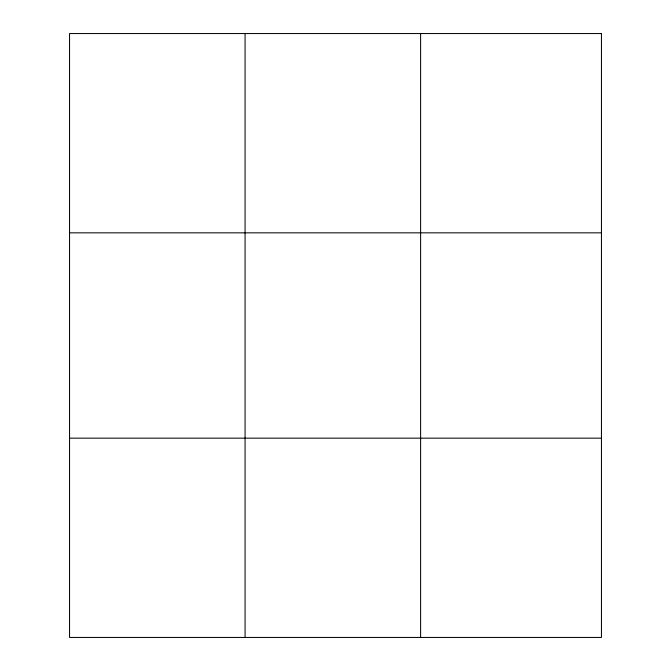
<?xml version="1.0" encoding="UTF-8"?>
<svg xmlns="http://www.w3.org/2000/svg" width="671" height="671" viewBox="0 0 671 671"><rect width="100%" height="100%" fill="white"/><g stroke="black" fill="none" stroke-linecap="round" stroke-linejoin="round"><path stroke-width="1.01" d="M245.074 33.55L245.074 637.45M420.608 33.55L420.608 637.45M69.549 232.837L601.451 232.837M69.549 438.163L601.451 438.163M601.451 33.55L601.451 637.45L69.549 637.45L69.549 33.55L601.451 33.55"/></g></svg>
